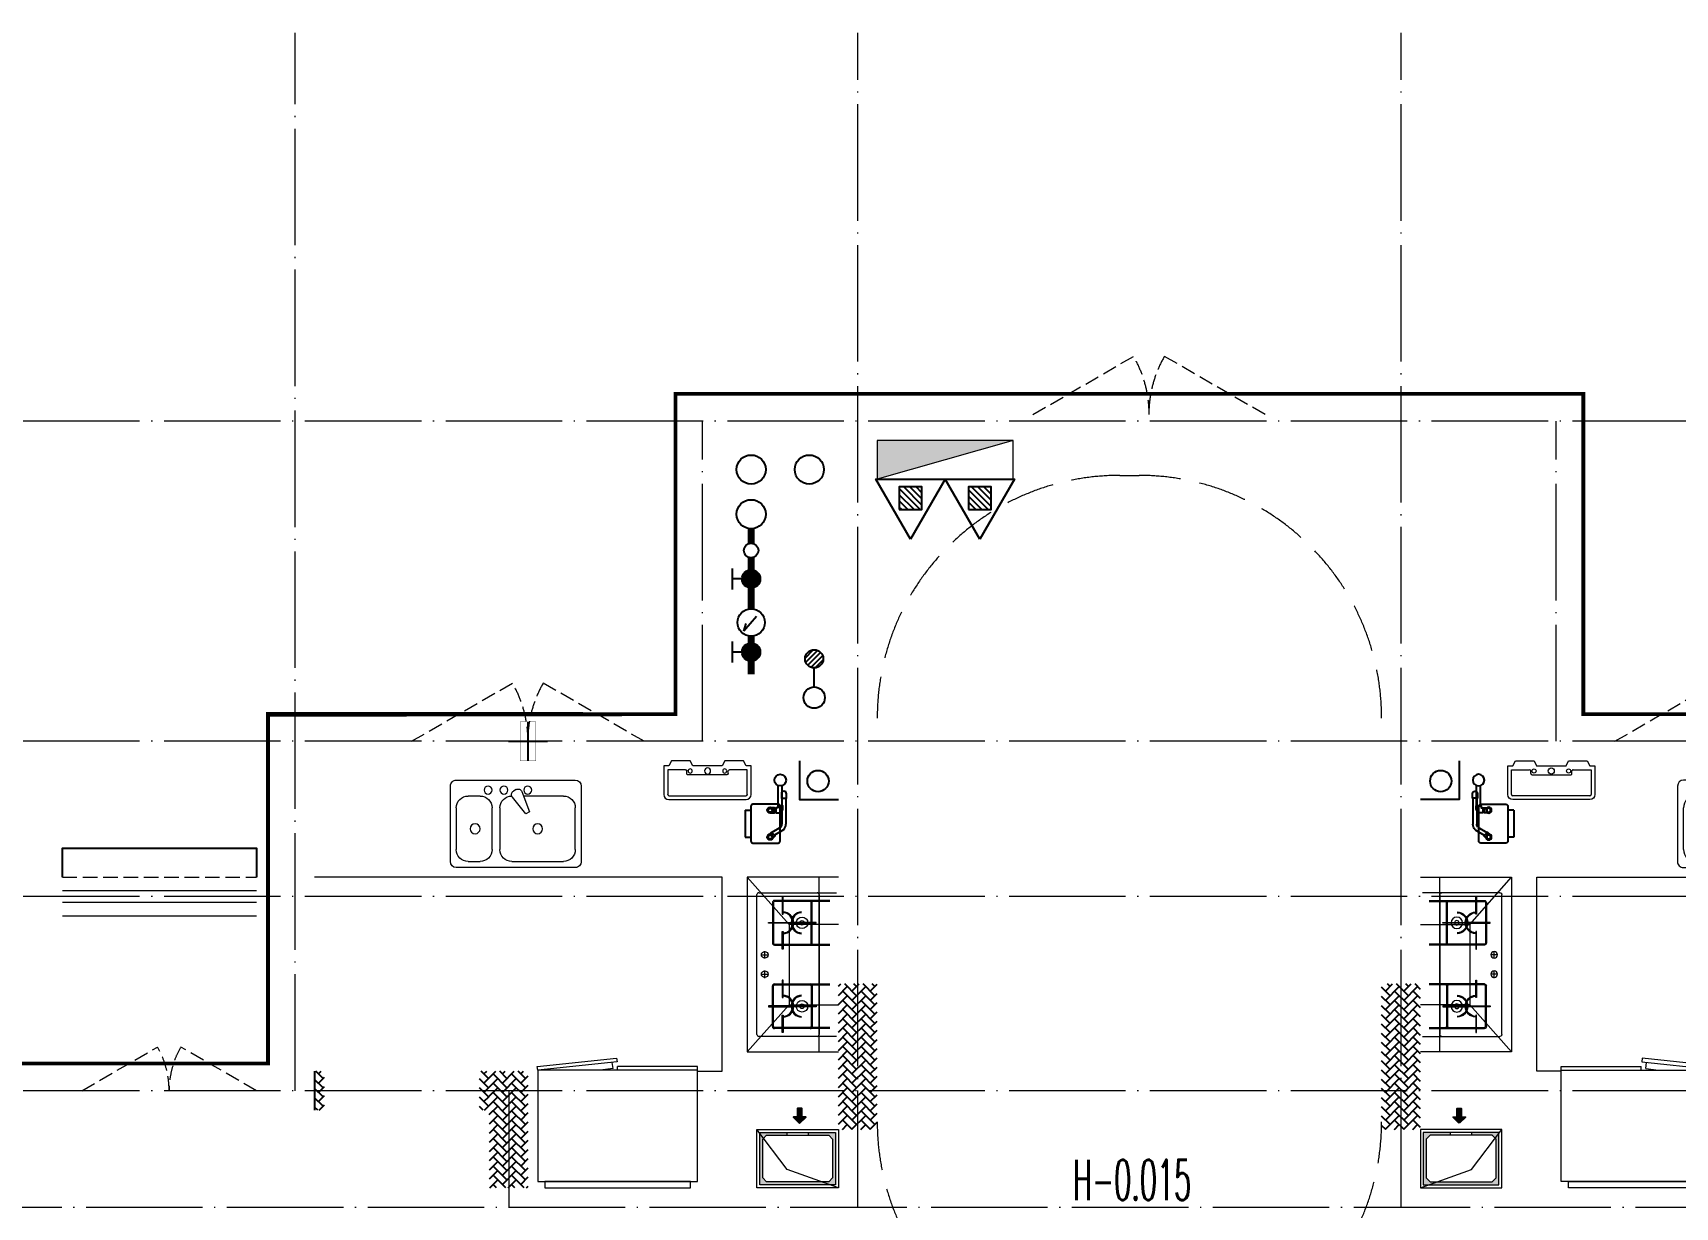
# Model space of a CAD drawing. Extents: x -518115 to 1124316, y -209821 to 1628073.
# Drawn here: x 859764 to 868230, y -168135 to -162085 of the extents above; entities that cross this region are included whole.
import ezdxf

# ---------------------------------------------------------------- set-up
doc = ezdxf.new("R2010")
doc.units = 0
doc.header["$LTSCALE"] = 1000
doc.header["$MEASUREMENT"] = 0
doc.linetypes.add('DASH', pattern=[0.35, 0.25, -0.1])
doc.linetypes.add('DOTE', pattern=[2.4200000000000004, 2, -0.2, 0.02, -0.2])
for name, color, linetype in [('AH-FURNITURE', 1, 'Continuous'), ('DIM_ELEV', 3, 'Continuous'), ('EQUIP_地漏', 7, 'Continuous'), ('EQUIP_消防', 7, 'Continuous'), ('IP-bath&kitchen-JOHNSON', 4, 'Continuous'), ('VPIPE-中水', 122, 'Continuous'), ('VPIPE-凝结', 150, 'Continuous'), ('VPIPE-废水', 31, 'Continuous'), ('VPIPE-消防', 1, 'TG_X'), ('VPIPE-给水', 3, 'TG_J'), ('保温', 6, 'Continuous'), ('建筑-排气道', 9, 'Continuous'), ('机电标识类', 1, 'Continuous'), ('污水', 3, 'Continuous'), ('看线', 251, 'Continuous'), ('给水', 4, 'Continuous')]:
    doc.layers.add(name, color=color, linetype=linetype)
for name, color, linetype, lineweight in [('DOTE', 19, 'DOTE', 9), ('EQUIP_消火栓', 242, 'Continuous', 18), ('LVTRY', 1, 'Continuous', 13), ('PUB_HATCH', 8, 'Continuous', 9), ('STAIR', 2, 'Continuous', 18), ('WINDOW', 144, 'Continuous', 15), ('平面-栏杆', 135, 'Continuous', 15), ('平面-看线', 45, 'Continuous', 15), ('平面-空调室内机', 176, 'Continuous', 9), ('平面-空调预留孔', 173, 'Continuous', 15), ('空调', 76, 'Continuous', 13), ('立面-洞口示意', 152, 'Continuous', 13)]:
    doc.layers.add(name, color=color, linetype=linetype, lineweight=lineweight)
doc.styles.add('_TCH_DIM', font='SIMPLEX.shx', dxfattribs={"width": 0.7, "bigfont": 'GBCBIG.shx'})
doc.styles.add('DIM_FONT', font='SIMPLEX.shx', dxfattribs={"width": 0.56})
doc.styles.add('TG_LINETYPE', font='SIMPLEX', dxfattribs={"width": 0.8, "height": 3, "bigfont": 'HZTXT'})
doc.linetypes.add('TG_J', pattern='A,2,-0.22,["J",TG_LINETYPE,S=0.1,R=0,X=-0.18,Y=-0.15],0', length=2.22)
doc.linetypes.add('TG_X', pattern='A,4,-0.3,["X",TG_LINETYPE,S=0.1,R=0,X=-0.23,Y=-0.15],0', length=4.3)
pattern_1 = [(45, (0, 0), (0, 47.41575231924514), [100.584, -33.528]), (135, (23.70786, 23.70786), (3.05311331771918e-15, 47.41575231924513), [100.584, -33.528])]

# ---------------------------------------------------------------- blocks, each defined once
blk = doc.blocks.new('dongkong')
blk.add_wipeout([(-603756.0415179721, 210770.96306340612), (-603756.0415180603, 210570.80961624245), (-603836.0415181214, 210570.80961593534), (-603836.0415181519, 210770.96306307407)])
at = {"layer": '机电标识类', "color": 250, "linetype": 'DASH', "ltscale": 400}
for p, q in [((-603796.0415180789, 210770.9630630909), (-603796.0415180789, 210570.8096162414)), ((-603896.0415180789, 210670.6929921169), (-603696.0415180789, 210670.6929921169))]:
    blk.add_line(p, q, dxfattribs=at)
at = {"layer": '空调', "color": 6, "linetype": 'DASH', "const_width": 2}
blk.add_lwpolyline([(-603756.0415180789, 210770.9630630909), (-603756.0415180789, 210570.8096162414), (-603836.0415180789, 210570.8096162414), (-603836.0415180789, 210770.9630630909)], close=True, dxfattribs=at)
blk = doc.blocks.new('$TwtSys$00000141')
at = {"color": 1}
for p, q in [((-47.09803151780761, 3.836055847277748), (-5.041545145413693, 45.89254221967349)), ((-47.09803151780761, 3.836055847277748), (-5.041545145413693, 45.89254221967349)), ((-43.60958444554853, -17.52724007043071), (17.52724007042889, 43.60958444554853)), ((-43.60958444554853, -17.52724007043071), (17.52724007042889, 43.60958444554853)), ((-33.23401871576607, -33.23401871577153), (33.23401871576607, 33.23401871576425)), ((-33.23401871576607, -33.23401871576971), (33.23401871576607, 33.23401871576425)), ((-16.17805684451741, -43.53063328177632), (43.79137317708955, 16.43879673983065)), ((-16.17805684451741, -43.53063328177632), (43.79137317708955, 16.43879673983247)), ((5.715553844029273, -46.12975947626182), (46.12974035062325, -5.715572969671484)), ((5.715553844029273, -46.12975947626182), (46.12974035062325, -5.715572969671484))]:
    blk.add_line(p, q, dxfattribs=at)
blk.add_circle((0, -1.818989403545856e-12), 47, dxfattribs=at)
blk.add_circle((0, -1.818989403545856e-12), 47, dxfattribs=at)
blk = doc.blocks.new('A$C2705576B')
at = {"layer": '给水'}
h = blk.add_hatch(color=256, dxfattribs=at)
edge = h.paths.add_edge_path()
edge.add_arc((417.4753939132206, -1741.187018943019), 47.17066666666666, 0, 360)
h = blk.add_hatch(color=256, dxfattribs=at)
edge = h.paths.add_edge_path()
edge.add_arc((794.6793657876551, -1741.187018943019), 47.17066666666666, 0, 360)
for p, q in [((363.1358234086074, -1645.378875686787), (471.8149644187652, -1645.378875686787)), ((417.4753939132206, -1741.187018943019), (417.4753939132206, -1645.378875686787)), ((740.3397952830419, -1645.378875686787), (849.0189362931997, -1645.378875686787)), ((794.6793657876551, -1741.187018943019), (794.6793657876551, -1645.378875686787)), ((525.2828902192414, -1704.277946659364), (564.0495230220258, -1714.966761028394)), ((601.1412538066506, -1768.080788225867), (525.283035626635, -1704.277946659364))]:
    blk.add_line(p, q, dxfattribs=at)
at = {"layer": '给水', "const_width": 35.378}
for points in [[(499.0671900771558, -1741.187018943019), (302.4753939132206, -1741.187018943019)], [(903.4753939132206, -1741.187018943019), (640.5791900772601, -1741.187018943019)], [(1052.830608317163, -1741.187018943019), (978.4711268208921, -1741.187018943019)]]:
    blk.add_lwpolyline(points, dxfattribs=at)
at = {"layer": '给水'}
for centre, radius in [((569.823190077208, -1741.187018943019), 70.756), ((417.4753939132206, -1741.187018943019), 47.17066666666666), ((794.6793657876551, -1741.187018943019), 47.17066666666666), ((940.9753939132206, -1741.187018943019), 37.5)]:
    blk.add_circle(centre, radius, dxfattribs=at)
blk = doc.blocks.new('$TwtSys$00000546')
h = blk.add_hatch()
h.set_pattern_fill('ANSI31', color=1, scale=200, style=0)
h.set_pattern_definition([(45, (-38543.80223862439, -6670.830405693208), (-17.67766952966369, 17.67766952966369), [])])
h.paths.add_polyline_path([(-64.92232553117356, 173.7449990885525), (64.922325531159, 173.7449990885525), (64.922325531159, 43.90034802621994), (-64.92232553117356, 43.90034802621994)])
at = {"color": 1}
for points in [[(0, 343.6163707387423), (-198.3870041439732, 0), (198.3870041439732, 0)], [(-64.92232553117356, 173.7449990885525), (64.922325531159, 173.7449990885525), (64.922325531159, 43.90034802621994), (-64.92232553117356, 43.90034802621994)]]:
    blk.add_lwpolyline(points, close=True, dxfattribs=at)
blk = doc.blocks.new('$TwtSys$00000434')
for p, q in [((-0.5, 0.5), (-0.5, -0.5)), ((-0.5, -0.5), (0.5, 0.5)), ((0.5, 0.5), (-0.5, 0.5)), ((0.5, -0.5), (0.5, 0.5)), ((-0.5, -0.5), (0.5, -0.5))]:
    blk.add_line(p, q)
blk.add_solid([(0.5, -0.5), (0.5, 0.5), (-0.5, -0.5)])
blk = doc.blocks.new('GDFGDGRD')
at = {"layer": '保温', "linetype": 'ByBlock', "ltscale": 10}
h = blk.add_hatch(dxfattribs=at)
h.set_pattern_fill('AR-HBONE', color=251, scale=55)
h.set_pattern_definition(pattern_1)
h.paths.add_polyline_path([(431616.5779368667, 372723.9109038315), (431816.5779205575, 372723.9109038315), (431816.6776084994, 373473.7241241197), (431616.6776248086, 373473.7243207647)])
h = blk.add_hatch(dxfattribs=at)
h.set_pattern_fill('AR-HBONE', color=251, scale=55)
h.set_pattern_definition(pattern_1)
h.paths.add_polyline_path([(434616.5794823848, 372723.9109038315), (434416.579498694, 372723.9109038315), (434416.4798107521, 373473.7241241197), (434616.4797944429, 373473.7243207647)])
h = blk.add_hatch(dxfattribs=at)
h.set_pattern_fill('AR-HBONE', color=251, scale=55)
h.set_pattern_definition(pattern_1)
h.paths.add_polyline_path([(436215.3449629171, 372423.588710197), (436216.5776416102, 373023.7247210948), (436416.5776416431, 373023.7249269856), (436415.34496295, 372423.5889160878)])
h = blk.add_hatch(dxfattribs=at)
h.set_pattern_fill('AR-HBONE', color=251, scale=55)
h.set_pattern_definition(pattern_1)
h.paths.add_polyline_path([(436416.5786621955, 372823.7247212792), (436416.5780187877, 373023.7247251451), (436466.5780187786, 373023.7249310241), (436466.5786621865, 372823.7249271582)])
h = blk.add_hatch(dxfattribs=at)
h.set_pattern_fill('AR-HBONE', color=251, scale=55)
h.set_pattern_definition(pattern_1)
h.paths.add_polyline_path([(437266.5790393635, 372823.7247212567), (437266.5783959556, 373023.7247251226), (437316.5783959466, 373023.7249310016), (437316.5790393545, 372823.7249271357)])
at = {"layer": '保温', "color": 251, "linetype": 'ByBlock', "ltscale": 10}
blk.add_line((437316.5787176641, 373023.7248241272), (437316.5787176865, 372823.724824273), dxfattribs=at)
blk = doc.blocks.new('rtyg7uyhg')
at = {"layer": 'LVTRY'}
for p, q in [((194234.6213208837, 45488.79502889935), (193620.9849572473, 45488.79513816872)), ((193590.3031336021, 45458.1133254503), (193590.3030643982, 45069.47696181395)), ((193682.3485790417, 45406.97694542356), (193887.8216881326, 45406.97690883528)), ((193896.3984467548, 45429.87059594441), (193857.5823896687, 45326.26016876537)), ((193875.2965560293, 45316.03289288385), (193945.6178257855, 45401.45376218002)), ((193925.7802168131, 45440.40881343969), (193940.0533153456, 45432.16822680717)), ((194111.8940335871, 45406.97686893496), (194173.2576699507, 45406.97685800815)), ((194265.3030643982, 45069.47684161765), (194265.3031336021, 45458.113205254)), ((193620.9848935069, 45130.84059271414), (193620.9849317512, 45345.61331998683)), ((193857.5823896687, 45326.26016876537), (193875.2965560293, 45316.03289288385)), ((194009.6212953876, 45345.61325078298), (194009.6212571432, 45130.84052351015)), ((194050.5303480524, 45130.84051622554), (194050.5303862967, 45345.61324349836)), ((194234.6212953876, 45345.61321071758), (194234.6212571432, 45130.84048344476)), ((193620.9848771165, 45038.79513816872), (194234.621240753, 45038.79502889935)), ((193948.2576098526, 45069.47689807355), (193682.3485189436, 45069.47694542356)), ((194173.2576098526, 45069.47685800816), (194111.893973489, 45069.47686893508))]:
    blk.add_line(p, q, dxfattribs=at)
for centre, radius in [((193866.4394935961, 45437.65873082454), 20.45454545454545), ((193989.1667663234, 45437.6587089707), 20.45454545454545), ((194070.9849481416, 45437.65869440146), 20.45454545454545), ((193815.3030944472, 45238.22692174855), 25.56818181818182), ((194137.4621853563, 45238.2268643822), 25.56818181818182)]:
    blk.add_circle(centre, radius, dxfattribs=at)
for centre, radius, start, end in [((193620.9849517839, 45458.11331998683), 30.68181818181818, 89.99998979807194, 179.9999897972382), ((194234.6213154203, 45458.11321071746), 30.68181818181818, 359.9999897972382, 89.99998979807194), ((193682.3485681149, 45345.61330905991), 61.36363636363636, 89.99998979807194, 179.9999897972382), ((193915.5529409315, 45422.69466753349), 20.45454545454545, 59.99998980057491, 159.4623117970261), ((193929.8260394641, 45414.45408090108), 20.45454545454545, 320.5376677968172, 59.99998980057491), ((193948.2576590239, 45345.6132617099), 61.36363636363636, 359.9999897972382, 89.99998979807194), ((194111.8940226603, 45345.61323257144), 61.36363636363636, 89.99998979807194, 179.9999897972382), ((194173.2576590239, 45345.6132216445), 61.36363636363636, 359.9999897972382, 89.99998979807194), ((193682.3485298705, 45130.84058178721), 61.36363636363636, 179.9999897972382, 269.9999897980719), ((193948.2576207797, 45130.8405344372), 61.36363636363636, 269.9999897980719, 359.9999897972382), ((194111.893984416, 45130.84050529861), 61.36363636363636, 179.9999897972382, 269.9999897980719), ((194173.2576207797, 45130.84049437181), 61.36363636363636, 269.9999897980719, 359.9999897972382), ((193620.9848825799, 45069.47695635049), 30.68181818181818, 179.9999897972382, 269.9999897980719), ((194234.6212462163, 45069.47684708112), 30.68181818181818, 269.9999897980719, 359.9999897972382)]:
    blk.add_arc(centre, radius, start, end, dxfattribs=at)
at = {"layer": 'LVTRY', "style": 'DIM_FONT', "width": 0.8, "flags": 9}
for tag in ['XSIZE', 'YSIZE']:
    blk.add_attdef(tag, (193927.8031388824, 45487.7665121054), '', height=0.5, rotation=89.99998979807198, dxfattribs=at)
blk = doc.blocks.new('A$C60D053AF')
at = {"layer": 'AH-FURNITURE', "color": 8}
for p, q in [((192.50000075961, -70.99998518347275), (327.5735938884318, -70.99998518347275)), ((355.8578651358839, -82.71571393602062), (384.1611659948248, -129.0190147949615)), ((232.5000007597264, -89.99999966996256), (128.2842720070621, -89.99999966996256)), ((232.5000007597264, -109.9999996698461), (128.2842720075278, -109.9999996699626)), ((192.50000075961, -90.99998518347275), (327.5735938884318, -90.99998518347275)), ((245.0000007597264, -129.4999851834727), (245.0000007597264, -122.4999996698461)), ((265.0000007597264, -129.4999851834727), (265.0000007597264, -122.4999996698461)), ((341.7157295121578, -96.85784955974668), (370.0190303710988, -143.1611504186876)), ((255.0000007597264, -280.9999851834727), (255.0000007597264, -250.9999851834727)), ((393.0000007597264, -280.9999851834727), (393.0000007597264, -250.9999851834727)), ((255.0000007597264, -280.9999851834727), (393.0000007597264, -280.9999851834727))]:
    blk.add_line(p, q, dxfattribs=at)
for points in [[(170.00000075961, -67.99998518347275, 1), (170.00000075961, -93.99998518358916), (192.50000075961, -93.99998518347275), (192.50000075961, -67.99998518347275)], [(234.0000007597264, -250.9999851834727), (414.0000007597264, -250.9999851834727, 0.4142135623730951), (424.0000007597264, -240.9999851834727), (424.0000007597264, -110.9999851834727, 0.4142135623730951), (414.0000007597264, -100.9999851834727), (234.0000007597264, -100.9999851834727, 0.4142135623730951), (224.0000007597264, -110.9999851834727), (224.0000007597264, -240.9999851834727, 0.4142135623730951)], [(268.0000007597264, -122.4999996698461), (268.0000007597264, -106.9999996698461, 0.4142135623724265), (248.0000007597264, -86.99999966984615), (232.5000007597264, -86.99999966984615), (232.50000075961, -112.9999996698461), (242.0000007597264, -112.9999996698461), (242.0000007597264, -122.4999996698461)], [(242.0000007597264, -151.9999851834727, 1), (268.0000007597264, -151.9999851834727), (268.0000007597264, -129.4999851834727), (242.0000007597264, -129.4999851834727)], [(383.8076126043452, -161.1923733388539, 1), (402.192388915224, -142.8075970279751), (386.2824863384012, -126.8976944513852), (367.8977100276388, -145.282470762264)]]:
    blk.add_lwpolyline(points, format="xyb", close=True, dxfattribs=at)
for centre, radius in [((100.0000007598428, -99.99999967066105), 30), ((255.0000007597264, -151.9999851834727), 15), ((255.0000007597264, -151.9999851834727), 10), ((393.0000007597264, -151.9999851834727), 15), ((393.0000007597264, -151.9999851834727), 10)]:
    blk.add_circle(centre, radius, dxfattribs=at)
for radius in [40, 20]:
    blk.add_arc((327.5735938884318, -110.9999851834727), radius, 45, 90, dxfattribs=at)
blk = doc.blocks.new('A-Kitchen-7')
at = {"layer": 'LVTRY'}
for p, q in [((-518.6581278588565, 779.725278688129), (-7.244008776673581, 834.3051076843403)), ((-515, 756.005706589378), (-518.6581278588565, 779.725278688129)), ((-3.585880917788018, 810.5855355854728), (-515, 756.005706589378)), ((515, 756.005706589378), (-515, 756.005706589378)), ((-515, 756.005706589378), (-515, 40)), ((-485.6368437646597, 760.5342107040924), (-484.9384396369278, 756.005706589378)), ((-29.12075551543967, 766.9560861630598), (-112.0975807690556, 756.005706589378)), ((-29.12075551546877, 766.9560861630598), (-35.20590834700852, 806.4126680237241)), ((-7.244008776673581, 834.3051076843403), (-3.585880917788018, 810.5855355854728)), ((515, 780), (-5.820766091346741e-11, 780)), ((0, 756.005706589378), (-5.820766091346741e-11, 780)), ((515, 756.005706589378), (515, 780)), ((515, 40), (515, 756.005706589378)), ((-515, 40), (515, 40))]:
    blk.add_line(p, q, dxfattribs=at)
blk.add_lwpolyline([(-468.9430810984049, 40), (-468.9430810984049, 0), (468.9430810984049, 0), (468.9430810984632, 40)], close=True, dxfattribs=at)
blk = doc.blocks.new('*U66')
h = blk.add_hatch(color=5)
h.set_gradient(color1=(0, 0, 255), rotation=180, tint=1)
h.paths.add_polyline_path([(3.524958103184869e-15, -2.819966482547906e-15), (-6.350000000000009, -6.349999999999992), (-6.350000000000001, -2.159000000000014), (-15, -2.158999999999999), (-14.99999999999999, 2.159000000000044), (-6.349999999999993, 2.159000000000029), (-6.349999999999985, 6.350000000000009)])
at = {"color": 0, "linetype": 'Continuous'}
blk.add_lwpolyline([(3.524958103184869e-15, -2.819966482547906e-15), (-6.350000000000009, -6.349999999999992), (-6.350000000000001, -2.159000000000014), (-15, -2.158999999999999), (-14.99999999999999, 2.159000000000044), (-6.349999999999993, 2.159000000000029), (-6.349999999999985, 6.350000000000009)], close=True, dxfattribs=at)
blk = doc.blocks.new('sgrsefv')
at = {"layer": 'PUB_HATCH'}
blk.add_hatch(color=256, dxfattribs=at).paths.add_polyline_path([(1112933.294422049, 840916.328306399), (1112933.294422049, 840646.328306399), (1113073.294422049, 840646.328306399), (1113073.294422049, 840661.328306399), (1112968.294422049, 840661.328306399), (1112948.294422049, 840681.328306399), (1112948.294422049, 840881.328306399), (1112968.294422049, 840901.328306399), (1113288.294422049, 840901.328306399), (1113308.294422049, 840881.328306399), (1113308.294422049, 840681.328306399), (1113288.294422049, 840661.328306399), (1113183.294422049, 840661.328306399), (1113183.294422049, 840646.328306399), (1113323.294422049, 840646.328306399), (1113323.294422049, 840916.328306399)])
at = {"layer": 'LVTRY', "color": 1}
for p, q in [((1113073.294422049, 840661.328306399), (1113073.294422049, 840646.328306399)), ((1113183.294422049, 840661.328306399), (1113183.294422049, 840646.328306399))]:
    blk.add_line(p, q, dxfattribs=at)
for points in [[(1112918.294422049, 840931.328306399), (1113338.294422049, 840931.328306399), (1113338.294422049, 840631.328306399), (1112918.294422049, 840631.328306399)], [(1112933.294422049, 840916.328306399), (1113323.294422049, 840916.328306399), (1113323.294422049, 840646.328306399), (1112933.294422049, 840646.328306399)], [(1113288.294422049, 840661.328306399), (1112968.294422049, 840661.328306399), (1112948.294422049, 840681.328306399), (1112948.294422049, 840881.328306399), (1112968.294422049, 840901.328306399), (1113288.294422049, 840901.328306399), (1113308.294422049, 840881.328306399), (1113308.294422049, 840681.328306399), (1113288.294422049, 840661.328306399)]]:
    blk.add_lwpolyline(points, close=True, dxfattribs=at)
at = {"layer": '立面-洞口示意'}
blk.add_lwpolyline([(1112918.294422049, 840931.328306399), (1113181.846359163, 840837.3789231421), (1113338.294422049, 840631.328306399)], dxfattribs=at)
at = {"layer": '建筑-排气道', "xscale": -5, "yscale": 5, "zscale": 5, "rotation": 270}
blk.add_blockref('*U66', (1113118.391369574, 840599.0160356248), dxfattribs=at)
blk = doc.blocks.new('FRSDFDGDGDRGDR')
at = {"layer": '平面-空调预留孔'}
for p, q in [((699612.3179923807, 775043.9561356568), (699612.3179923807, 775441.1561356868)), ((699618.9179923869, 775447.756135683), (699746.3179923192, 775447.756135683)), ((699746.3179923192, 775447.756135683), (699746.3179923192, 775355.3561357355)), ((699719.9179922946, 775342.156135743), (699719.9179922946, 775142.9561356006)), ((699726.5179923008, 775348.7561357393), (699739.7179923131, 775348.7561357393)), ((699726.5179923008, 775136.3561356043), (699739.7179923131, 775136.3561356043)), ((699746.3179923192, 775129.7561356081), (699746.3179923192, 775037.3561356605)), ((699746.3179923192, 775037.3561356605), (699618.9179923869, 775037.3561356605))]:
    blk.add_line(p, q, dxfattribs=at)
blk.add_lwpolyline([(699766.1179923377, 775166.7161355871), (699792.5179923623, 775153.5161355946), (699792.5179923623, 775057.1561356493), (699766.1179923377, 775043.9561356568), (699766.1179923377, 775017.5561356718), (699618.9179923869, 775017.5561356718, -0.4142135623730951), (699592.5179923623, 775043.9561356568), (699592.5179923623, 775441.1561356868, -0.4142135623730951), (699618.9179923869, 775467.5561356718), (699766.1179923377, 775467.5561356718), (699766.1179923377, 775441.1561356868), (699792.5179923623, 775427.9561356943), (699792.5179923623, 775331.596135749), (699766.1179923377, 775318.3961357565)], format="xyb", close=True, dxfattribs=at)
for centre, radius in [((699739.7179923131, 775331.596135749), 10.55999999400228), ((699739.7179923131, 775243.1561357992), 15.83999999100342), ((699739.7179923131, 775153.5161355946), 10.55999999400228)]:
    blk.add_circle(centre, radius, dxfattribs=at)
for centre, radius, start, end in [((699618.917992382, 775441.1561356819), 6.600000001199078, 89.99999995997936, 179.9999999533093), ((699726.5179922959, 775342.1561357381), 6.600000001199078, 89.99999995997936, 179.9999999533093), ((699739.717992318, 775355.3561357405), 6.600000001206354, 269.9999999599793, 359.9999999533093), ((699726.5179922959, 775142.9561356056), 6.600000001199078, 180.0000000400206, 270.0000000533608), ((699739.717992318, 775129.7561356032), 6.600000001206354, 4.002063966804346e-08, 90.00000005336085), ((699618.917992382, 775043.9561356618), 6.600000001199078, 180.0000000400206, 270.0000000533608)]:
    blk.add_arc(centre, radius, start, end, dxfattribs=at)
blk = doc.blocks.new('GDGDRGDRGRD')
at = {"layer": 'LVTRY', "color": 251}
for p, q in [((430080.5498987493, 371515.3769317719), (429864.6097976839, 371758.3326651105)), ((430334.8192843065, 371758.3326651105), (429864.6097976839, 371758.3326651105)), ((429864.6097976839, 371758.3326651105), (429864.6097976839, 370858.3326651105)), ((430234.8192843063, 370858.3326651105), (430234.8192843063, 371758.3326651105)), ((430334.8192843065, 371515.3769317719), (430080.5498987493, 371515.3769317719)), ((430080.5498987493, 371515.3769317719), (430080.5498987493, 371100.2783888946)), ((429864.6097976839, 370858.3326651105), (430080.5498987493, 371100.2783888946)), ((430080.5498987493, 371100.2783888946), (430334.8192843065, 371100.2783888946)), ((429864.6097976839, 370858.3326651105), (430334.8192843065, 370858.3326651105))]:
    blk.add_line(p, q, dxfattribs=at)
at = {"layer": 'LVTRY'}
for p, q in [((429914.8192843065, 370948.3326651105), (429914.8192843065, 371668.3326651105)), ((429924.8192843065, 371678.3326651105), (430324.8192843065, 371678.3326651106)), ((430045.069284306, 371658.3326651107), (430045.069284306, 371568.3326651106)), ((430049.569284306, 371658.3326651107), (430045.069284306, 371658.3326651107)), ((430049.569284306, 371568.3326651106), (430049.569284306, 371658.3326651107)), ((430234.8192843063, 371668.3326651106), (430234.819284306, 370948.3326651105)), ((429994.8192843065, 371628.3326651106), (429994.8192843065, 371418.3326651106)), ((429999.8192843065, 371628.3326651106), (429999.8192843065, 371418.3326651106)), ((430289.8192843065, 371638.3326651107), (430004.8192843065, 371638.3326651106)), ((430289.8192843065, 371633.3326651107), (430004.8192843065, 371633.3326651106)), ((430045.069284306, 371568.3326651106), (430049.569284306, 371568.3326651106)), ((430194.8192843063, 371418.3326651106), (430194.8192843063, 371628.3326651107)), ((430199.8192843063, 371418.3326651106), (430199.8192843063, 371628.3326651107)), ((429974.8192843067, 371525.5826651108), (430102.3192843067, 371525.5826651108)), ((429974.8192843067, 371521.0826651108), (429974.8192843067, 371525.5826651108)), ((430102.3192843067, 371521.0826651108), (429974.8192843067, 371521.0826651108)), ((430045.069284306, 371388.3326651105), (430045.069284306, 371478.3326651106)), ((430045.069284306, 371478.3326651106), (430049.569284306, 371478.3326651106)), ((430049.569284306, 371478.3326651106), (430049.569284306, 371388.3326651105)), ((430219.819284306, 371525.5826651108), (430092.319284306, 371525.5826651108)), ((430092.319284306, 371525.5826651108), (430092.319284306, 371521.0826651108)), ((430092.319284306, 371521.0826651108), (430219.819284306, 371521.0826651108)), ((430102.3192843067, 371525.5826651108), (430102.3192843067, 371521.0826651108)), ((430219.819284306, 371521.0826651108), (430219.819284306, 371525.5826651108)), ((430234.8192843063, 371100.2783888946), (430234.8192843063, 371515.3769317719)), ((430004.8192843065, 371413.3326651106), (430289.8192843065, 371413.3326651106)), ((430004.8192843065, 371408.3326651106), (430289.8192843065, 371408.3326651106)), ((429935.4224806934, 371358.3326651105), (429974.2160879209, 371358.3326651105)), ((429954.8192843065, 371338.9358614974), (429954.8192843065, 371377.7294687249)), ((430049.569284306, 371388.3326651105), (430045.069284306, 371388.3326651105)), ((429935.4224806934, 371258.3326651105), (429974.2160879209, 371258.3326651105)), ((429954.8192843065, 371238.9358614974), (429954.8192843065, 371277.7294687249)), ((430045.069284306, 371228.3326651105), (430045.069284306, 371138.3326651105)), ((430049.569284306, 371228.3326651105), (430045.069284306, 371228.3326651105)), ((430049.569284306, 371138.3326651105), (430049.569284306, 371228.3326651105)), ((429994.8192843065, 370988.3326651105), (429994.8192843065, 371198.3326651105)), ((429999.8192843065, 370988.3326651105), (429999.8192843065, 371198.3326651105)), ((430004.8192843065, 371208.3326651105), (430289.8192843065, 371208.3326651105)), ((430004.8192843065, 371203.3326651105), (430289.8192843065, 371203.3326651105)), ((430194.8192843063, 371198.3326651105), (430194.8192843063, 370988.3326651104)), ((430199.8192843063, 371198.3326651105), (430199.8192843063, 370988.3326651104)), ((430102.3192843067, 371095.5826651102), (429974.8192843067, 371095.5826651102)), ((429974.8192843067, 371095.5826651102), (429974.8192843067, 371091.0826651102)), ((429974.8192843067, 371091.0826651102), (430102.3192843067, 371091.0826651102)), ((430045.069284306, 371138.3326651105), (430049.569284306, 371138.3326651105)), ((430092.319284306, 371091.0826651102), (430092.319284306, 371095.5826651102)), ((430092.319284306, 371095.5826651102), (430219.819284306, 371095.5826651102)), ((430219.819284306, 371091.0826651102), (430092.319284306, 371091.0826651102)), ((430102.3192843067, 371091.0826651102), (430102.3192843067, 371095.5826651102)), ((430219.819284306, 371095.5826651102), (430219.819284306, 371091.0826651102)), ((430289.8192843065, 370983.3326651104), (430004.8192843065, 370983.3326651105)), ((430289.8192843065, 370978.3326651104), (430004.8192843065, 370978.3326651105)), ((430045.069284306, 370958.3326651105), (430045.069284306, 371048.3326651105)), ((430045.069284306, 371048.3326651105), (430049.569284306, 371048.3326651105)), ((430049.569284306, 371048.3326651105), (430049.569284306, 370958.3326651105)), ((430324.8192843063, 370938.3326651105), (429924.8192843065, 370938.3326651105)), ((430049.569284306, 370958.3326651105), (430045.069284306, 370958.3326651105))]:
    blk.add_line(p, q, dxfattribs=at)
blk.add_lwpolyline([(429608.8200653884, 370758.3318186465), (429734.819284306, 370758.3318186465), (429734.8192843065, 371758.3324083135), (427634.8193110233, 371758.3326651104)], dxfattribs=at)
for centre, radius in [((430147.3192843065, 371523.3326651106), 29.7), ((430147.3192843065, 371523.3326651106), 11.7), ((429954.8192843065, 371358.3326651105), 16.99680361435897), ((429954.8192843065, 371258.3326651105), 16.99680361435897), ((430147.3192843065, 371093.3326651105), 29.7), ((430147.3192843065, 371093.3326651105), 11.7)]:
    blk.add_circle(centre, radius, dxfattribs=at)
for centre, radius, start, end in [((429924.8192843065, 371668.3326651105), 10, 90, 180), ((430224.8192843063, 371668.3326651106), 10, 0, 90), ((430004.8192843065, 371628.3326651106), 10, 90, 180), ((430004.8192843065, 371628.3326651106), 5, 90, 180), ((430047.3192843063, 371523.3326651106), 56.7, 2.274239184178576, 87.72576081585424), ((430047.3192843063, 371523.3326651106), 52.2, 2.470411041650347, 87.52958895835897), ((430147.3192843065, 371523.3326651106), 56.7, 92.27423918414576, 177.7257608158206), ((430147.3192843065, 371523.3326651106), 52.2, 92.47041104164106, 177.5295889583496), ((430189.8192843063, 371628.3326651107), 10, 0, 90), ((430189.8192843063, 371628.3326651107), 5, 0, 90), ((430047.3192843063, 371523.3326651106), 56.7, 272.2742391841458, 357.7257608158206), ((430047.3192843063, 371523.3326651106), 52.2, 272.4704110416411, 357.5295889583505), ((430147.3192843065, 371523.3326651106), 56.7, 182.2742391841786, 267.7257608158542), ((430147.3192843065, 371523.3326651106), 52.2, 182.4704110416495, 267.5295889583589), ((430004.8192843065, 371418.3326651106), 10, 180, 270), ((430004.8192843065, 371418.3326651106), 5, 180, 270), ((430189.8192843063, 371418.3326651106), 5, 270, 0), ((430189.8192843063, 371418.3326651106), 10, 270, 0), ((430004.8192843065, 371198.3326651105), 10, 90, 180), ((430004.8192843065, 371198.3326651105), 5, 90, 180), ((430047.3192843063, 371093.3326651105), 56.7, 2.274239184178576, 87.72576081585424), ((430047.3192843063, 371093.3326651105), 52.2, 2.470411041650347, 87.52958895835897), ((430147.3192843065, 371093.3326651105), 56.7, 92.27423918414576, 177.7257608158206), ((430147.3192843065, 371093.3326651105), 52.2, 92.47041104164106, 177.5295889583496), ((430189.8192843063, 371198.3326651105), 10, 0, 90), ((430189.8192843063, 371198.3326651105), 5, 0, 90), ((430047.3192843063, 371093.3326651105), 56.7, 272.2742391841458, 357.7257608158206), ((430047.3192843063, 371093.3326651105), 52.2, 272.4704110416411, 357.5295889583505), ((430147.3192843065, 371093.3326651105), 56.7, 182.2742391841786, 267.7257608158542), ((430147.3192843065, 371093.3326651105), 52.2, 182.4704110416495, 267.5295889583589), ((430004.8192843065, 370988.3326651105), 10, 180, 270), ((430004.8192843065, 370988.3326651105), 5, 180, 270), ((430189.8192843063, 370988.3326651104), 5, 270, 0), ((430189.8192843063, 370988.3326651104), 10, 270, 0), ((429924.8192843065, 370948.3326651105), 10, 180, 270), ((430224.819284306, 370948.3326651105), 10, 270, 0)]:
    blk.add_arc(centre, radius, start, end, dxfattribs=at)
at = {"xscale": -1, "rotation": 270}
blk.add_blockref('FRSDFDGDGDRGDR', (-345582.7355588751, -327434.1861710575), dxfattribs=at)
at = {"xscale": -1}
blk.add_blockref('rtyg7uyhg', (622599.6224451121, 326769.5373516738), dxfattribs=at)
for name, p, rotation in [('A$C60D053AF', (430134.8190180612, 372358.3312170932), 270), ('sgrsefv', (1543253.11384424, 1211089.928272285), 180)]:
    blk.add_blockref(name, p, dxfattribs=dict(rotation=rotation))
at = {"layer": 'LVTRY', "color": 1, "extrusion": (0, 0, -1), "xscale": -0.7999999999883585, "yscale": 0.7999999999883585, "zscale": -0.7999999999883585}
blk.add_blockref('A-Kitchen-7', (-429196.8200653944, 370158.6015610829), dxfattribs=at)
blk = doc.blocks.new('GDGDGDSDA')
at = {"layer": 'DOTE', "linetype": 'DOTE', "ltscale": 0.3}
for p, q in [((452534.8193106831, 370658.3318185185), (452534.8193106563, 376108.3318260653)), ((455434.8193112637, 370058.6020862635), (455434.8193112637, 376108.3318260653)), ((458234.8193122006, 370058.6020862635), (458234.8193122008, 376108.3318260653)), ((471334.8193115436, 374108.3318260653), (417334.819312298, 374108.3318260653)), ((454634.8193112636, 372458.3318262678), (454634.8193112637, 374108.3318260652)), ((459034.8193122006, 372458.3318262678), (459034.8193122008, 374108.3318260652)), ((471334.8193115436, 372458.3318262678), (417334.819312298, 372458.3318262678)), ((471334.8193115436, 371658.3318203397), (417334.819312298, 371658.3318203398)), ((471334.8193115436, 370658.3318268224), (417334.819312298, 370658.3318268225)), ((453635.036221659, 370658.3318268224), (453634.7978355026, 359558.331827242)), ((417334.819312298, 370058.602097323), (471334.8193115436, 370058.6020517343))]:
    blk.add_line(p, q, dxfattribs=at)

msp = doc.modelspace()

# ---------------------------------------------------------------- linework, layer by layer
at = {"color": 5, "linetype": 'DASH', "ltscale": 0.8, "const_width": 20}
msp.add_lwpolyline([(869856.624554963, -165594.8073361239), (867756.6235379707, -165594.8073362584), (867756.6235393956, -163944.8073363503), (863076.6255637086, -163944.8073363503), (863076.625562401, -165594.8073362643), (860976.6245433693, -165594.8073361299), (860976.6245433989, -167394.8073634657), (844856.624564669, -167394.8073634657), (844856.6245646985, -165594.8073361299), (842756.6235456667, -165594.8073362643)], dxfattribs=at)
at = {"layer": 'IP-bath&kitchen-JOHNSON', "color": 8}
for points in [[(863716.5784163786, -165834.8067413161), (863716.5784163845, -166034.8067413925), (863916.5784163929, -166034.8067413925)], [(867116.579012278, -165834.8057252557), (867116.5790122721, -166034.8057253321), (866916.5790122637, -166034.8057253321)]]:
    msp.add_lwpolyline(points, dxfattribs=at)
at = {"layer": 'STAIR', "color": 251, "linetype": 'DASH'}
for points in [[(864116.5787046779, -165614.8073365171, -0.4142135623699036), (865366.5787046779, -164364.8073365308), (865466.5787046899, -164364.8073365308, -0.4142135623699035), (866716.5787046899, -165614.8073365171)], [(864116.5787067037, -167694.8018613925, 0.4142135623699036), (865366.5787067037, -168944.8018613788), (865466.5787067157, -168944.8018613788, 0.4142135623699035), (866716.5787067157, -167694.8018613925)]]:
    msp.add_lwpolyline(points, format="xyb", dxfattribs=at)
at = {"layer": 'VPIPE-中水', "linetype": 'Continuous'}
for centre in [(863811.3850891425, -165939.8067396006), (867021.7723395141, -165939.8057235403)]:
    msp.add_circle(centre, 55, dxfattribs=at)
at = {"layer": 'VPIPE-凝结'}
msp.add_line((863791.5797115809, -165454.807947446), (863791.579711581, -165356.807947446), dxfattribs=at)
at = {"layer": 'VPIPE-废水'}
msp.add_circle((863791.5797115809, -165509.807947446), 55, dxfattribs=at)
at = {"layer": 'VPIPE-消防', "linetype": 'Continuous'}
msp.add_circle((863766.5800583606, -164334.8070753042), 75, dxfattribs=at)
at = {"layer": 'VPIPE-给水', "linetype": 'Continuous'}
for centre in [(863466.5797122327, -164334.8047840687), (863466.579712233, -164564.8047840687)]:
    msp.add_circle(centre, 75, dxfattribs=at)
at = {"layer": 'WINDOW', "color": 250, "linetype": 'DASH', "ltscale": 0.3}
for points in [[(864918.4319251013, -164051.4740030482), (865438.0473568017, -163751.4738088825, -0.1316523369510079), (865518.4319250517, -164051.4734806948)], [(866116.5787001684, -164051.4740030482), (865596.963268468, -163751.4738088825, 0.1316523369510079), (865516.578700218, -164051.4734806948)], [(867918.4309254026, -165734.8073362524), (868438.0463571029, -165434.8071420867, -0.1316523369510079), (868518.430925353, -165734.806813899)], [(860016.5787013734, -167534.8079530646), (860406.331890682, -167309.8802947486, -0.131605288826864), (860466.5787014232, -167534.8079530358)], [(860916.5787014731, -167534.8079530646), (860526.8255121645, -167309.8802947486, 0.131605288826864), (860466.5787014232, -167534.8079530358)]]:
    msp.add_lwpolyline(points, format="xyb", dxfattribs=at)
at = {"layer": '平面-栏杆'}
for points in [[(860916.5792140069, -166504.6666128092), (859916.5813025213, -166504.510245203)], [(860916.5792140069, -166564.6666128092), (859916.5813025213, -166564.510245203)]]:
    msp.add_lwpolyline(points, dxfattribs=at)
at = {"layer": '平面-看线', "linetype": 'DASH', "ltscale": 0.3}
msp.add_lwpolyline([(859916.5787012886, -166434.8073438677), (860916.5787010986, -166434.8073438195)], dxfattribs=at)
at = {"layer": '平面-看线'}
msp.add_lwpolyline([(860916.5787010986, -166634.8073438195), (859916.5787012951, -166634.8073438677)], dxfattribs=at)
at = {"layer": '看线', "color": 202, "ltscale": 0.5}
msp.add_lwpolyline([(859916.578701293, -166434.8073438682), (859916.578701293, -166284.8073438682), (860916.5792140047, -166284.8073438589), (860916.579214502, -166434.8073438645)], dxfattribs=at)

# ---------------------------------------------------------------- block references
at = {"xscale": -1}
for name, p in [('GDGDRGDRGRD', (1297251.398028325, -538193.1391624467)), ('GDFGDGRD', (1298533.157405039, -540458.5321677993))]:
    msp.add_blockref(name, p, dxfattribs=at)
at = {"layer": 'EQUIP_地漏'}
msp.add_blockref('$TwtSys$00000141', (863791.5797115809, -165309.807947446), dxfattribs=at)
at = {"layer": 'EQUIP_消火栓', "xscale": 700, "yscale": 200, "zscale": 700, "rotation": 180}
msp.add_blockref('$TwtSys$00000434', (864466.579714531, -164284.8073385402), dxfattribs=at)
at = {"layer": 'EQUIP_消防', "xscale": -0.9, "yscale": 0.9, "zscale": 0.9, "rotation": 180}
for p in [(864288.0314115206, -164384.8044086879), (864645.1280189798, -164384.8044086879)]:
    msp.add_blockref('$TwtSys$00000546', p, dxfattribs=at)
at = {"layer": '污水', "rotation": 90.00000000010901}
msp.add_blockref('A$C2705576B', (861725.3926932922, -165692.6353923891), dxfattribs=at)

# ---------------------------------------------------------------- texts
at = {"layer": 'DIM_ELEV', "color": 7, "style": '_TCH_DIM', "width": 0.4941176470588236}
msp.add_text('H-0.015', height=208.25, dxfattribs=at).set_placement((865126.3871192901, -168098.6412981219))

# ---------------------------------------------------------------- next in the draw order: block references
at = {"layer": '平面-空调室内机', "ltscale": 0.3, "xscale": -1, "rotation": 180}
msp.add_blockref('dongkong', (1466112.621237897, 44936.00227986521), dxfattribs=at)

# ---------------------------------------------------------------- next in the draw order: linework, layer by layer
at = {"layer": 'WINDOW', "color": 250, "linetype": 'DASH', "ltscale": 0.3}
for points in [[(861716.57971803, -165734.8073362524), (862236.1951497302, -165434.8071420867, -0.1316523369510079), (862316.5797179805, -165734.806813899)], [(862914.7264930969, -165734.8073362524), (862395.1110613968, -165434.8071420867, 0.1316523369510079), (862314.7264931465, -165734.806813899)]]:
    msp.add_lwpolyline(points, format="xyb", dxfattribs=at)

# ---------------------------------------------------------------- next in the draw order: block references
for name, p in [('GDGDGDSDA', (408581.7593905515, -538193.1391624467)), ('GDGDRGDRGRD', (433581.7593901743, -538193.1391624467))]:
    msp.add_blockref(name, p)

doc.saveas('drawing.dxf')
